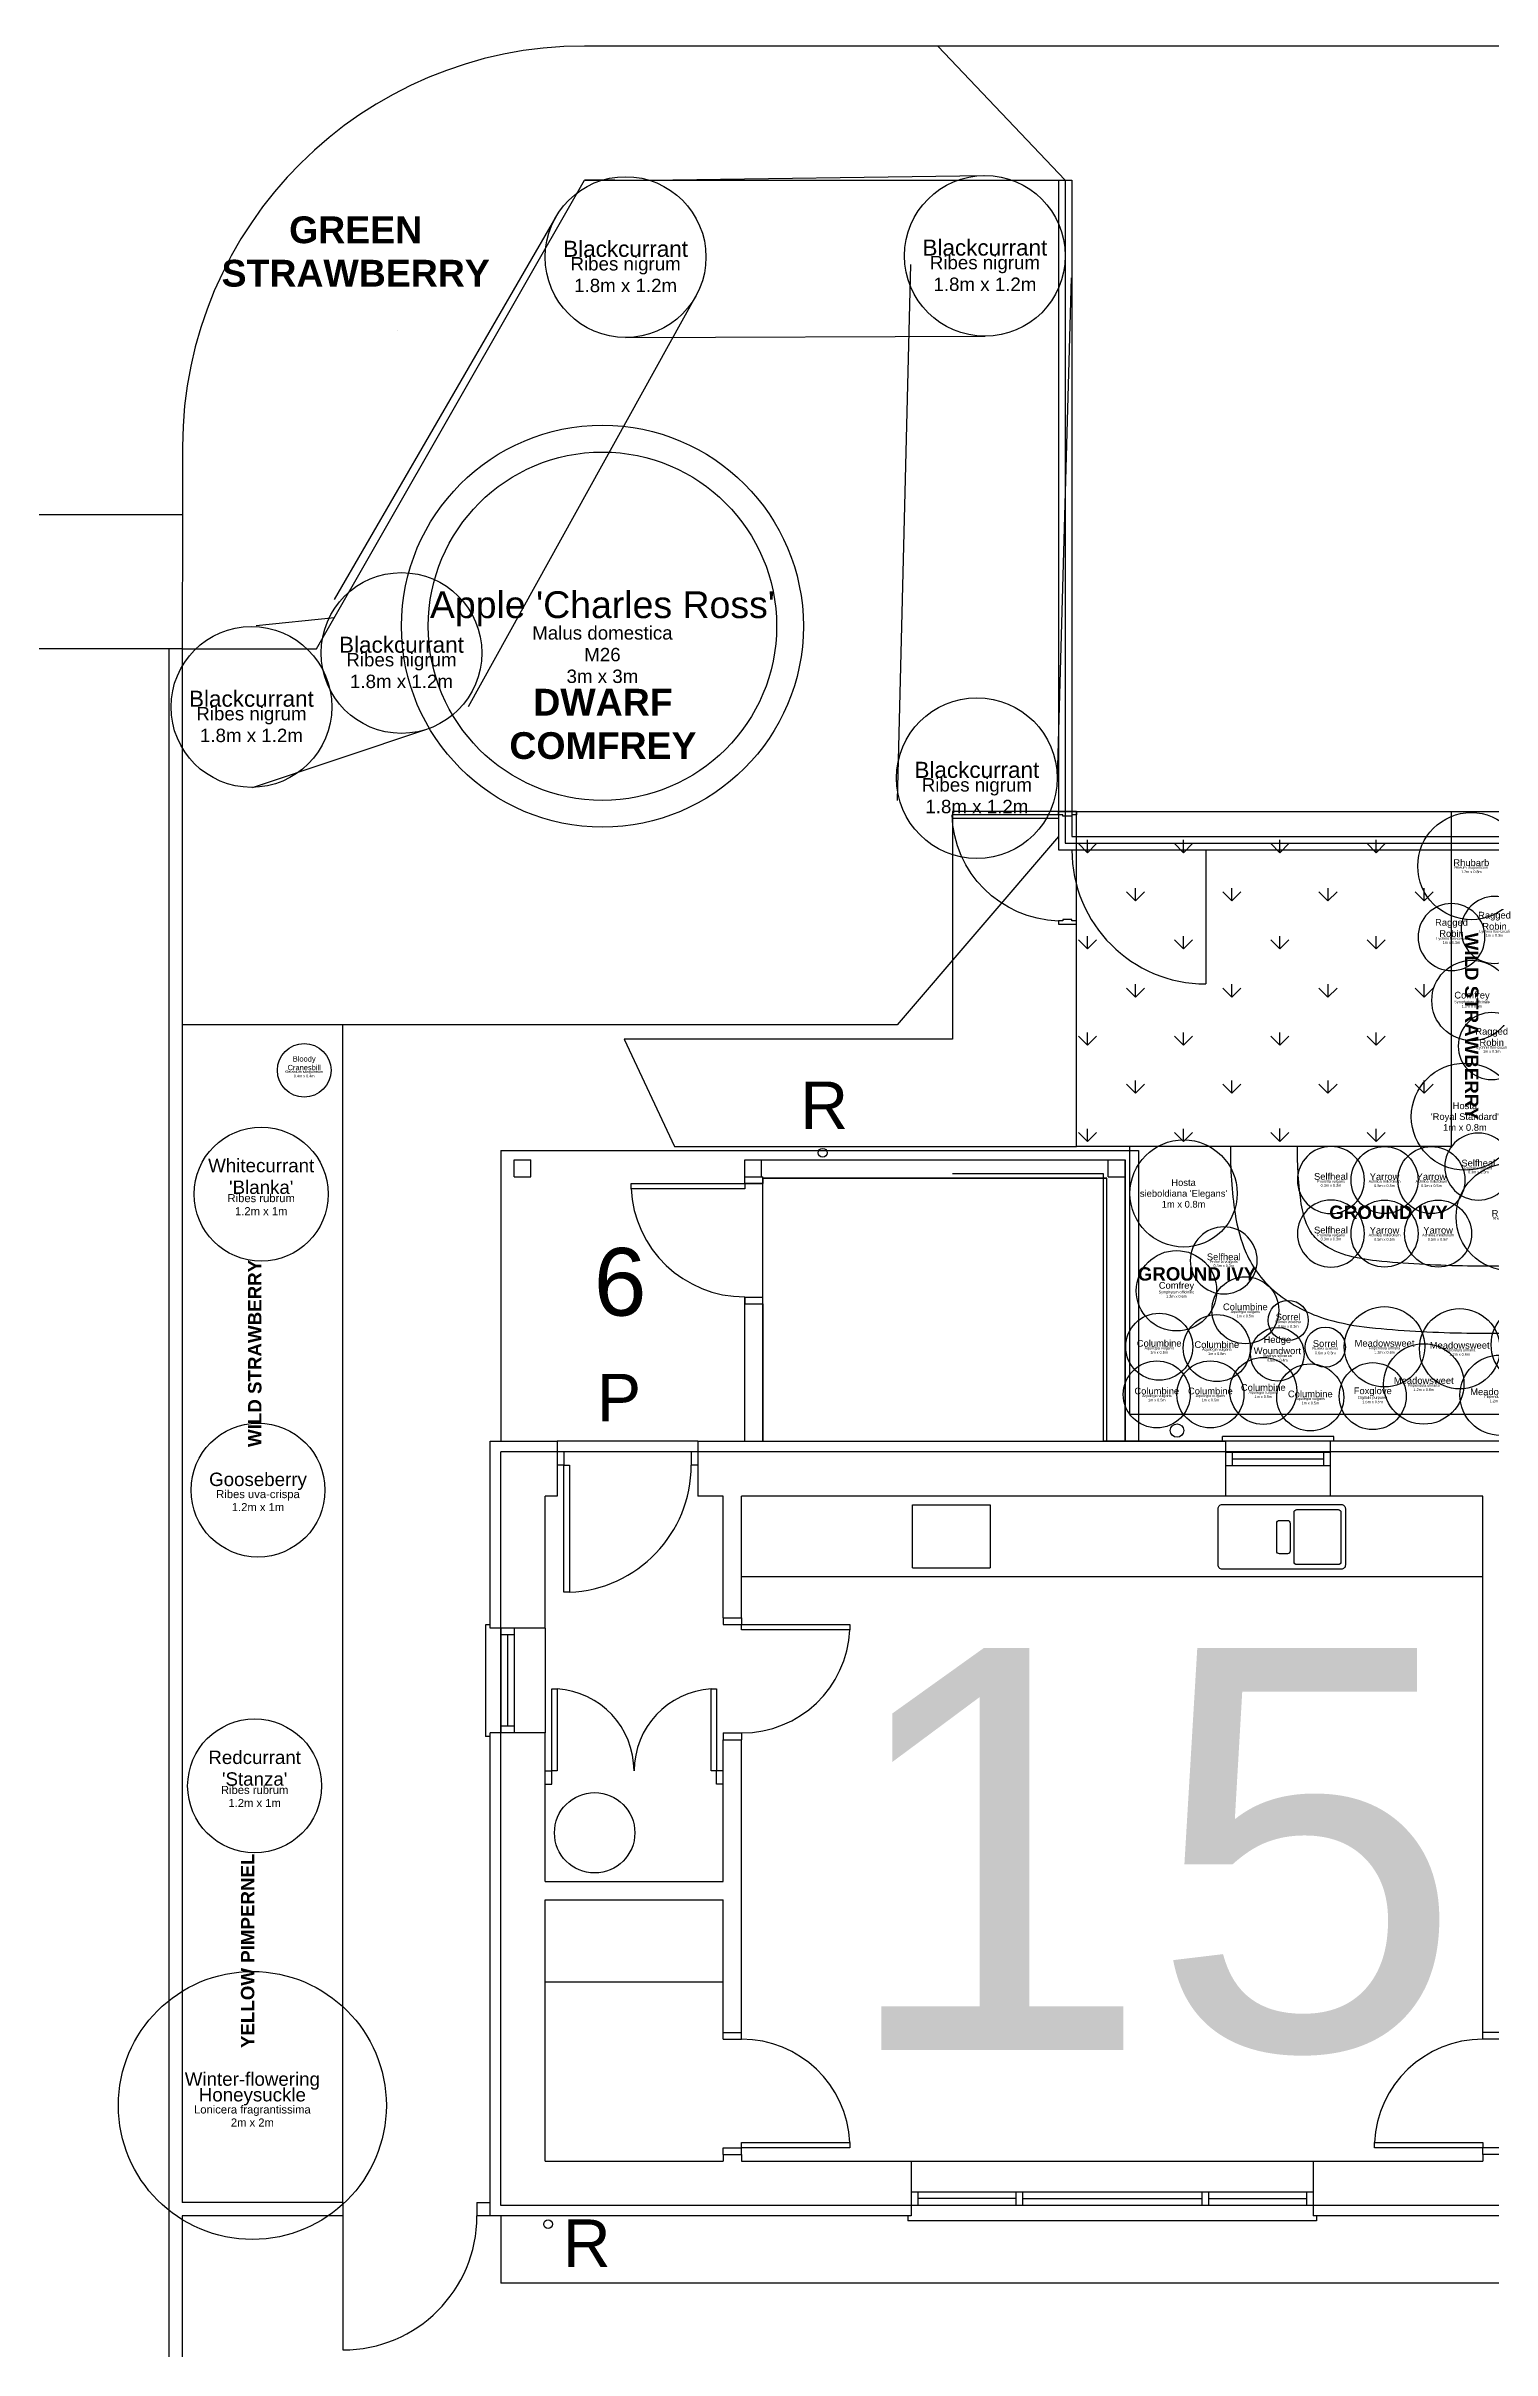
# Model space of a CAD drawing. Header units: metres. Extents: x -1 to 177, y -18 to 89.
# Drawn here: x 37.85 to 48.64, y 30.13 to 47.33 of the extents above; entities that cross this region are included whole.
import ezdxf
from ezdxf.enums import TextEntityAlignment as Align

# ---------------------------------------------------------------- set-up
doc = ezdxf.new("R2010")
doc.units = ezdxf.units.M
doc.header["$LTSCALE"] = 1016
for name, color, linetype, lineweight, true_color in [('Areas', 30, 'Continuous', 25, 0xff7f00), ('Beds', 32, 'Continuous', 25, 0xb65b03), ('Plant - Shrub', 96, 'Continuous', 25, 0x008000), ('Plant - Tree', 96, 'Continuous', 25, 0x008000), ('Plant label', 30, 'Continuous', 25, 0xff7f00), ('x_Ground cover', 253, 'Continuous', 25, 0xa0a0a4)]:
    doc.layers.add(name, color=color, linetype=linetype, lineweight=lineweight, true_color=true_color)
for name, color, linetype, true_color in [('Buildings', 30, 'Continuous', 0xff7f00), ('Enclosures', 3, 'Continuous', 0x00ff00), ('Paths', 56, 'Continuous', 0x808000), ('Plant - Perennial', 96, 'Continuous', 0x008000)]:
    doc.layers.add(name, color=color, linetype=linetype, true_color=true_color)
doc.styles.add('textstyle119', font='')
doc.styles.add('textstyle121', font='')
doc.styles.add('textstyle123', font='')
doc.styles.add('textstyle124', font='')
doc.styles.add('textstyle128', font='')
doc.styles.add('textstyle140', font='')
doc.styles.add('textstyle153', font='')
doc.styles.add('textstyle202', font='')
doc.styles.add('textstyle203', font='')
doc.styles.add('textstyle204', font='')
doc.styles.add('textstyle21', font='')
doc.styles.add('textstyle215', font='')
doc.styles.add('textstyle22', font='')
doc.styles.add('textstyle23', font='')
doc.styles.add('textstyle232', font='')
doc.styles.add('textstyle24', font='')
doc.styles.add('textstyle25', font='')
doc.styles.add('textstyle26', font='')
doc.styles.add('textstyle261', font='')
doc.styles.add('textstyle282', font='')
doc.styles.add('textstyle29', font='')
doc.styles.add('textstyle30', font='')
doc.styles.add('textstyle32', font='')
doc.styles.add('textstyle34', font='')
doc.styles.add('textstyle35', font='')
doc.styles.add('textstyle36', font='')
doc.styles.add('textstyle39', font='')
doc.styles.add('textstyle40', font='')
doc.styles.add('textstyle43', font='')
doc.styles.add('textstyle44', font='')
doc.styles.add('textstyle45', font='')
doc.styles.add('textstyle48', font='')
doc.styles.add('textstyle49', font='')
doc.styles.add('textstyle50', font='')
doc.styles.add('textstyle51', font='')
doc.styles.add('textstyle52', font='')
doc.styles.add('textstyle53', font='')
doc.styles.add('textstyle54', font='')
doc.styles.add('textstyle55', font='')
doc.styles.add('textstyle56', font='')
doc.styles.add('textstyle57', font='')
doc.styles.add('textstyle58', font='')
doc.styles.add('textstyle77', font='')
doc.styles.add('textstyle78', font='')
doc.styles.add('textstyle79', font='')
doc.styles.add('textstyle80', font='')
doc.styles.add('textstyle81', font='')
doc.styles.add('textstyle82', font='')
doc.styles.add('textstyle83', font='')
doc.styles.add('textstyle84', font='')
doc.styles.get('textstyle119').set_extended_font_data('Arial', bold=True)
doc.styles.get('textstyle121').set_extended_font_data('Arial', bold=True)
doc.styles.get('textstyle123').set_extended_font_data('Arial', bold=True)
doc.styles.get('textstyle124').set_extended_font_data('Arial', bold=True)
doc.styles.get('textstyle128').set_extended_font_data('Arial', bold=True)
doc.styles.get('textstyle140').set_extended_font_data('Arial')
doc.styles.get('textstyle153').set_extended_font_data('Arial')
doc.styles.get('textstyle202').set_extended_font_data('Arial')
doc.styles.get('textstyle203').set_extended_font_data('Arial')
doc.styles.get('textstyle204').set_extended_font_data('Arial')
doc.styles.get('textstyle21').set_extended_font_data('Arial')
doc.styles.get('textstyle215').set_extended_font_data('Arial')
doc.styles.get('textstyle22').set_extended_font_data('Arial')
doc.styles.get('textstyle23').set_extended_font_data('Arial')
doc.styles.get('textstyle232').set_extended_font_data('Arial')
doc.styles.get('textstyle24').set_extended_font_data('Arial')
doc.styles.get('textstyle25').set_extended_font_data('Arial')
doc.styles.get('textstyle26').set_extended_font_data('Arial')
doc.styles.get('textstyle261').set_extended_font_data('Arial', bold=True)
doc.styles.get('textstyle282').set_extended_font_data('Arial', bold=True)
doc.styles.get('textstyle29').set_extended_font_data('Arial')
doc.styles.get('textstyle30').set_extended_font_data('Arial')
doc.styles.get('textstyle32').set_extended_font_data('Arial')
doc.styles.get('textstyle34').set_extended_font_data('Arial')
doc.styles.get('textstyle35').set_extended_font_data('Arial')
doc.styles.get('textstyle36').set_extended_font_data('Arial')
doc.styles.get('textstyle39').set_extended_font_data('Arial')
doc.styles.get('textstyle40').set_extended_font_data('Arial')
doc.styles.get('textstyle43').set_extended_font_data('Arial')
doc.styles.get('textstyle44').set_extended_font_data('Arial')
doc.styles.get('textstyle45').set_extended_font_data('Arial')
doc.styles.get('textstyle48').set_extended_font_data('Arial')
doc.styles.get('textstyle49').set_extended_font_data('Arial')
doc.styles.get('textstyle50').set_extended_font_data('Arial')
doc.styles.get('textstyle51').set_extended_font_data('Arial')
doc.styles.get('textstyle52').set_extended_font_data('Arial')
doc.styles.get('textstyle53').set_extended_font_data('Arial')
doc.styles.get('textstyle54').set_extended_font_data('Arial')
doc.styles.get('textstyle55').set_extended_font_data('Arial')
doc.styles.get('textstyle56').set_extended_font_data('Arial')
doc.styles.get('textstyle57').set_extended_font_data('Arial')
doc.styles.get('textstyle58').set_extended_font_data('Arial')
doc.styles.get('textstyle77').set_extended_font_data('Arial')
doc.styles.get('textstyle78').set_extended_font_data('Arial')
doc.styles.get('textstyle79').set_extended_font_data('Arial')
doc.styles.get('textstyle80').set_extended_font_data('Arial')
doc.styles.get('textstyle81').set_extended_font_data('Arial')
doc.styles.get('textstyle82').set_extended_font_data('Arial')
doc.styles.get('textstyle83').set_extended_font_data('Arial')
doc.styles.get('textstyle84').set_extended_font_data('Arial')

# ---------------------------------------------------------------- blocks, each defined once
blk = doc.blocks.new('Shrub - Ribes nigrum')
at = {"layer": 'Plant - Shrub'}
blk.add_circle((0, 0), 0.6, dxfattribs=at)
at = {"layer": 'Plant - Shrub', "insert": (0, 0), "char_height": 0.12, "attachment_point": 8, "line_spacing_factor": 0.971628, "style": 'textstyle81'}
blk.add_mtext('\\c32767;Blackcurrant', dxfattribs=at)
at = {"layer": 'Plant label', "insert": (0, 0), "char_height": 0.1, "attachment_point": 2, "line_spacing_factor": 0.971628, "style": 'textstyle77'}
blk.add_mtext('\\c32767;Ribes nigrum\\P1.8m x 1.2m', dxfattribs=at)
blk = doc.blocks.new('Perennial - Symphytum officinale')
at = {"layer": 'Plant - Perennial'}
blk.add_circle((0, 0), 0.3, dxfattribs=at)
at = {"layer": 'Plant - Perennial', "insert": (0, 0), "char_height": 0.05, "attachment_point": 8, "line_spacing_factor": 0.971628, "style": 'textstyle58'}
blk.add_mtext('\\c32767;Comfrey', dxfattribs=at)
at = {"layer": 'Plant label', "insert": (0, 0), "char_height": 0.02, "attachment_point": 2, "line_spacing_factor": 0.971628, "style": 'textstyle57'}
blk.add_mtext('\\c32767;Symphytum officinale\\P1.3m x 0.6m', dxfattribs=at)
blk = doc.blocks.new('Perennial - Rumex acetosa')
at = {"layer": 'Plant - Perennial'}
blk.add_circle((0, 0), 0.15, dxfattribs=at)
at = {"layer": 'Plant - Perennial', "color": 30, "true_color": 0xff7f00, "insert": (0, 0.001), "char_height": 0.05, "width": 100, "attachment_point": 8, "style": 'textstyle54'}
blk.add_mtext('Sorrel', dxfattribs=at)
at = {"layer": 'Plant label', "color": 30, "true_color": 0xff7f00, "insert": (0, 0), "char_height": 0.02, "width": 100, "attachment_point": 2, "style": 'textstyle53'}
blk.add_mtext('Rumex acetosa\\P0.6m x 0.3m', dxfattribs=at)
blk = doc.blocks.new('Perennial - Prunella vulgaris')
at = {"layer": 'Plant - Perennial', "flags": 128}
blk.add_lwpolyline([(0.25, 0, 1), (-0.25, 0, 1), (0.25, 0)], format="xyb", dxfattribs=at)
at = {"layer": 'Plant - Perennial', "color": 30, "true_color": 0xff7f00, "insert": (0, 0.001), "char_height": 0.05, "width": 100, "attachment_point": 8, "style": 'textstyle50'}
blk.add_mtext('Selfheal', dxfattribs=at)
at = {"layer": 'Plant label', "color": 30, "true_color": 0xff7f00, "char_height": 0.02, "width": 100, "attachment_point": 2}
for s, insert, style in [('Prunella vulgaris', (0, 0), 'textstyle48'), ('0.3m x 0.3m', (0, -0.03), 'textstyle49')]:
    blk.add_mtext(s, dxfattribs=dict(at, insert=insert, style=style))
blk = doc.blocks.new("Perennial - Hosta 'Royal Standard'")
at = {"layer": 'Plant - Perennial'}
blk.add_circle((0, 0), 0.4, dxfattribs=at)
at = {"layer": 'Plant - Perennial', "insert": (0, 0), "char_height": 0.05, "attachment_point": 5, "line_spacing_factor": 0.971628, "style": 'textstyle39'}
blk.add_mtext("\\c32767;Hosta \\P'Royal Standard'\\P1m x 0.8m", dxfattribs=at)
blk = doc.blocks.new("Perennial - Hosta sieboldiana 'Elegans'")
at = {"layer": 'Plant - Perennial'}
blk.add_circle((0, 0), 0.4, dxfattribs=at)
at = {"layer": 'Plant - Perennial', "insert": (0, 0), "char_height": 0.05, "attachment_point": 5, "line_spacing_factor": 0.971628, "style": 'textstyle40'}
blk.add_mtext("\\c32767;Hosta \\Psieboldiana 'Elegans'\\P1m x 0.8m", dxfattribs=at)
blk = doc.blocks.new('Perennial - Rheum rhaptonicum')
at = {"layer": 'Plant - Perennial'}
blk.add_circle((0, 0), 0.4, dxfattribs=at)
at = {"layer": 'Plant - Perennial', "insert": (0, 0), "char_height": 0.05, "attachment_point": 8, "line_spacing_factor": 0.971628, "style": 'textstyle52'}
blk.add_mtext('\\c32767;Rhubarb', dxfattribs=at)
at = {"layer": 'Plant label', "insert": (0, 0), "char_height": 0.02, "attachment_point": 2, "line_spacing_factor": 0.971628, "style": 'textstyle51'}
blk.add_mtext('\\c32767;Rheum rhaponticum\\P1.2m x 0.8m', dxfattribs=at)
blk = doc.blocks.new('Perennial - Achillea millefolium')
at = {"layer": 'Plant - Perennial'}
blk.add_circle((0, 0), 0.25, dxfattribs=at)
at = {"layer": 'Plant - Perennial', "insert": (0, 0), "char_height": 0.05, "attachment_point": 8, "line_spacing_factor": 0.971628, "style": 'textstyle22'}
blk.add_mtext('\\c32767;Yarrow', dxfattribs=at)
at = {"layer": 'Plant label', "insert": (0, 0), "char_height": 0.02, "attachment_point": 2, "line_spacing_factor": 0.971628, "style": 'textstyle21'}
blk.add_mtext('\\c32767;Achillea millefolium\\P0.5m x 0.5m', dxfattribs=at)
blk = doc.blocks.new('Perennial - Aquilegia vulgaris')
at = {"layer": 'Plant - Perennial'}
blk.add_circle((0, 0), 0.25, dxfattribs=at)
at = {"layer": 'Plant - Perennial', "insert": (0, 0), "char_height": 0.05, "attachment_point": 8, "line_spacing_factor": 0.971628, "style": 'textstyle25'}
blk.add_mtext('\\c32767;Columbine', dxfattribs=at)
at = {"layer": 'Plant label', "insert": (0, 0), "char_height": 0.02, "attachment_point": 2, "line_spacing_factor": 0.971628, "style": 'textstyle23'}
blk.add_mtext('\\c32767;Aquilegia vulgaris\\P1m x 0.5m', dxfattribs=at)
blk = doc.blocks.new('Perennial - Digitalis purpurea')
at = {"layer": 'Plant - Perennial'}
blk.add_circle((0, 0), 0.25, dxfattribs=at)
at = {"layer": 'Plant - Perennial', "insert": (0, 0), "char_height": 0.05, "attachment_point": 8, "line_spacing_factor": 0.971628, "style": 'textstyle30'}
blk.add_mtext('\\c32767;Foxglove', dxfattribs=at)
at = {"layer": 'Plant label', "insert": (0, 0), "char_height": 0.02, "attachment_point": 2, "line_spacing_factor": 0.971628, "style": 'textstyle29'}
blk.add_mtext('\\c32767;Digitalis purpurea\\P1.5m x 0.5m', dxfattribs=at)
blk = doc.blocks.new('Perennial - Filipendula ulmaria')
at = {"layer": 'Plant - Perennial'}
blk.add_circle((0, 0), 0.3, dxfattribs=at)
at = {"layer": 'Plant - Perennial', "insert": (0, 0), "char_height": 0.05, "attachment_point": 8, "line_spacing_factor": 0.971628, "style": 'textstyle36'}
blk.add_mtext('\\c32767;Meadowsweet', dxfattribs=at)
at = {"layer": 'Plant label', "insert": (0, 0), "char_height": 0.02, "attachment_point": 2, "line_spacing_factor": 0.971628, "style": 'textstyle35'}
blk.add_mtext('\\c32767;Filipendula ulmaria\\P1.2m x 0.6m', dxfattribs=at)
blk = doc.blocks.new('Perennial - Stachys sylvatica')
at = {"layer": 'Plant - Perennial'}
blk.add_circle((0, 0), 0.2, dxfattribs=at)
at = {"layer": 'Plant - Perennial', "color": 30, "true_color": 0xff7f00, "insert": (0, 0), "char_height": 0.05, "width": 100, "attachment_point": 8, "style": 'textstyle56'}
blk.add_mtext('Hedge\\PWoundwort', dxfattribs=at)
at = {"layer": 'Plant label', "insert": (0, -0.001), "char_height": 0.02, "width": 100, "attachment_point": 2, "style": 'textstyle55'}
blk.add_mtext('Stachys sylvatica\\P0.9m x 0.4m', dxfattribs=at)
blk = doc.blocks.new('door')
at = {"layer": 'Buildings', "color": 30, "true_color": 0xff7f00}
for p, q in [((0.034, 0.192), (0.034, 1.325)), ((0.072, 0.192), (0.072, 1.324)), ((0, 0.192), (0, 0)), ((0.034, 0.192), (0, 0.192)), ((0.034, 0.144), (0.034, 0.192)), ((0.048, 0.144), (0.034, 0.144)), ((0.034, 0), (0.034, 0.048)), ((0.034, 0.048), (0.048, 0.048)), ((0.048, 0.048), (0.048, 0.144)), ((0, 0), (0.034, 0))]:
    blk.add_line(p, q, dxfattribs=at)
blk.add_lwpolyline([(0.034, 0.192), (0.072, 0.192)], dxfattribs=at)
blk.add_lwpolyline([(1.2, 0.192), (1.2, 0), (1.166, 0), (1.166, 0.048), (1.152, 0.048), (1.152, 0.144), (1.166, 0.144), (1.166, 0.192)], close=True, dxfattribs=at)
blk.add_arc((-0.002, 0.157), 1.169, 1.7273, 88.2727, dxfattribs=at)
blk = doc.blocks.new('Perennial - Lychnis flos-cuculi')
at = {"layer": 'Plant - Perennial', "flags": 128}
blk.add_lwpolyline([(0.25, 0, 1), (-0.25, 0, 1), (0.25, 0)], format="xyb", dxfattribs=at)
at = {"layer": 'Plant - Perennial', "color": 30, "true_color": 0xff7f00, "insert": (0, 0.001), "char_height": 0.05, "width": 100, "attachment_point": 8, "style": 'textstyle45'}
blk.add_mtext('Ragged\\PRobin', dxfattribs=at)
at = {"layer": 'Plant label', "color": 30, "true_color": 0xff7f00, "style": 'textstyle44'}
blk.add_text('1m x 0.3m', height=0.02, dxfattribs=at).set_placement((0, -0.03), align=Align.TOP_CENTER)
at = {"layer": 'Plant label', "color": 30, "true_color": 0xff7f00, "insert": (0, 0), "char_height": 0.02, "width": 100, "attachment_point": 2, "style": 'textstyle43'}
blk.add_mtext('Lychnis flos-cuculi', dxfattribs=at)
blk = doc.blocks.new('Woodland gardens')
at = {"layer": 'Enclosures'}
h = blk.add_hatch(dxfattribs=at)
h.set_pattern_fill('GRASS', color=256, scale=0.02, style=0, pattern_type=0)
h.paths.add_polyline_path([(2.6, 2.2), (-0.2, 2.2), (-0.2, 4.7), (2.6, 4.7)], flags=0)
at = {"layer": 'Enclosures', "color": 30, "true_color": 0xff7f00}
for p, q in [((-0.2, 4.7), (3.1, 4.7)), ((-1.126, 2), (0, 2)), ((0, 2), (0, 0)), ((6.4, 0), (0, 0))]:
    blk.add_line(p, q, dxfattribs=at)
at = {"layer": 'Enclosures'}
for p, q in [((2.6, 2.2), (2.6, 4.7)), ((2.6, 2.2), (-0.2, 2.2)), ((0.2, 0.2), (0.2, 2.2)), ((6.2, 0.2), (0.2, 0.2))]:
    blk.add_line(p, q, dxfattribs=at)
at = {"layer": 'Enclosures', "color": 30, "true_color": 0xff7f00, "flags": 128}
blk.add_lwpolyline([(-0.2, 4.7), (-1.126, 4.7), (-1.126, 3.002), (-3.575, 3.002), (-3.2, 2.2), (-0.2, 2.2)], close=True, dxfattribs=at)
at = {"layer": 'Paths', "flags": 128}
blk.add_lwpolyline([(5.699, 0.819), (5.699, 1.319, 0.001279), (5.113, 1.318, 0.00052), (3.678, 1.309, -0.001912), (2.989, 1.306, -0.004197), (2.682, 1.309, -0.020769), (2.039, 1.347, -0.044558), (1.812, 1.39, -0.102009), (1.608, 1.497, -0.119573), (1.527, 1.604, -0.065669), (1.479, 1.772, -0.039539), (1.45, 2.2), (0.95, 2.2, 0.039539), (0.985, 1.698, 0.065669), (1.068, 1.405, 0.119573), (1.292, 1.11, 0.102009), (1.675, 0.91, 0.044558), (1.989, 0.849, 0.020769), (2.674, 0.809, 0.004197), (2.989, 0.806, 0.001912), (3.681, 0.809, -0.00052), (5.116, 0.818, -0.001279)], format="xyb", close=True, dxfattribs=at)
at = {"layer": 'Areas'}
for p in [(2.753, 3.29), (0.547, 1.124)]:
    blk.add_blockref('Perennial - Symphytum officinale', p, dxfattribs=at)
at = {"layer": 'Enclosures', "xscale": 0.7, "yscale": -0.7, "rotation": 270}
blk.add_blockref('door', (-0.2, 4.7), dxfattribs=at)
at = {"layer": 'Plant - Perennial'}
for name, p in [('Perennial - Rheum rhaptonicum', (2.748, 4.293)), ("Perennial - Hosta 'Royal Standard'", (2.7, 2.423)), ("Perennial - Hosta sieboldiana 'Elegans'", (0.6, 1.85)), ('Perennial - Achillea millefolium', (2.1, 1.95)), ('Perennial - Achillea millefolium', (2.45, 1.95)), ('Perennial - Rheum rhaptonicum', (3.034, 1.675)), ('Perennial - Achillea millefolium', (2.1, 1.55)), ('Perennial - Achillea millefolium', (2.5, 1.55)), ('Perennial - Aquilegia vulgaris', (1.061, 0.978)), ('Perennial - Aquilegia vulgaris', (0.418, 0.706)), ('Perennial - Aquilegia vulgaris', (0.848, 0.696)), ('Perennial - Filipendula ulmaria', (2.1, 0.706)), ('Perennial - Filipendula ulmaria', (2.661, 0.691)), ('Perennial - Filipendula ulmaria', (3.196, 0.721)), ('Perennial - Stachys sylvatica', (1.3, 0.65)), ('Perennial - Filipendula ulmaria', (2.393, 0.428)), ('Perennial - Aquilegia vulgaris', (0.4, 0.35)), ('Perennial - Aquilegia vulgaris', (0.8, 0.35)), ('Perennial - Aquilegia vulgaris', (1.195, 0.376)), ('Perennial - Aquilegia vulgaris', (1.546, 0.328)), ('Perennial - Digitalis purpurea', (2.012, 0.337)), ('Perennial - Filipendula ulmaria', (2.963, 0.344))]:
    blk.add_blockref(name, p, dxfattribs=at)
at = {"layer": 'x_Ground cover'}
for name, p in [('Perennial - Lychnis flos-cuculi', (2.6, 3.763)), ('Perennial - Lychnis flos-cuculi', (2.921, 3.817)), ('Perennial - Lychnis flos-cuculi', (2.9, 2.95)), ('Perennial - Prunella vulgaris', (2.8, 2.05)), ('Perennial - Prunella vulgaris', (1.7, 1.95)), ('Perennial - Prunella vulgaris', (1.7, 1.55)), ('Perennial - Prunella vulgaris', (0.9, 1.35)), ('Perennial - Rumex acetosa', (1.381, 0.902)), ('Perennial - Rumex acetosa', (1.658, 0.703))]:
    blk.add_blockref(name, p, dxfattribs=at)
at = {"layer": 'x_Ground cover', "insert": (2.7, 3.098), "char_height": 0.1, "attachment_point": 8, "rotation": 270, "line_spacing_factor": 0.971628, "style": 'textstyle119'}
blk.add_mtext('WILD STRAWBERRY', dxfattribs=at)
at = {"layer": 'x_Ground cover', "char_height": 0.1, "attachment_point": 8, "line_spacing_factor": 0.971628}
for insert, style in [((2.13, 1.658), 'textstyle124'), ((0.7, 1.198), 'textstyle123')]:
    blk.add_mtext('GROUND IVY', dxfattribs=dict(at, insert=insert, style=style))
blk = doc.blocks.new('Shrub - Lonicera fragrantissima')
at = {"layer": 'Plant - Perennial'}
blk.add_circle((0, 0), 1, dxfattribs=at)
at = {"layer": 'Plant - Perennial', "insert": (0, 0), "char_height": 0.1, "attachment_point": 8, "line_spacing_factor": 0.7, "style": 'textstyle34'}
blk.add_mtext('\\c32767;Winter-flowering\\PHoneysuckle', dxfattribs=at)
at = {"layer": 'Plant label', "insert": (0, 0), "char_height": 0.06, "attachment_point": 2, "line_spacing_factor": 0.971628, "style": 'textstyle32'}
blk.add_mtext('\\c32767;Lonicera fragrantissima\\P2m x 2m', dxfattribs=at)
blk = doc.blocks.new('Perennial - Geranium sanguineum')
at = {"layer": 'Plant - Perennial'}
blk.add_circle((0, 0), 0.2, dxfattribs=at)
at = {"layer": 'Plant - Perennial', "insert": (0, 0), "char_height": 0.04, "attachment_point": 8, "line_spacing_factor": 0.971628, "style": 'textstyle26'}
blk.add_mtext('\\c32767;Bloody\\PCranesbill', dxfattribs=at)
at = {"layer": 'Plant label', "insert": (0, 0), "char_height": 0.02, "attachment_point": 2, "line_spacing_factor": 0.971628, "style": 'textstyle24'}
blk.add_mtext('\\c32767;Geranium sanguineum\\P0.4m x 0.4m', dxfattribs=at)

msp = doc.modelspace()

# ---------------------------------------------------------------- linework, layer by layer
at = {"layer": 'Areas'}
for p, q in [((42.093, 46.33), (41.865, 46.33)), ((38.865, 43.83), (33.363, 43.83)), ((38.863, 42.83), (32.363, 42.83)), ((38.763, 42.83), (38.763, 24.27)), ((38.863, 42.83), (38.863, 31.234)), ((38.763, 41.93), (38.763, 24.27)), ((38.863, 41.878), (38.863, 31.234)), ((45.404, 41.43), (44.2, 40.025)), ((46.504, 41.33), (46.504, 40.33)), ((44.2, 40.025), (38.863, 40.025)), ((41.241, 39.086), (41.241, 36.916)), ((41.241, 39.086), (46.001, 39.086)), ((46.001, 39.086), (46.001, 36.916)), ((41.341, 39.016), (41.466, 39.016)), ((41.341, 38.891), (41.341, 39.016)), ((41.341, 38.891), (41.466, 38.891)), ((41.466, 38.891), (41.466, 39.016)), ((43.063, 39.016), (45.801, 39.016)), ((43.063, 39.016), (43.188, 39.016)), ((43.063, 38.891), (43.063, 39.016)), ((43.063, 39.016), (43.188, 39.016)), ((43.063, 38.891), (43.063, 39.016)), ((43.063, 38.891), (43.188, 38.891)), ((43.063, 38.891), (43.188, 38.891)), ((43.063, 38.891), (43.198, 38.891)), ((43.063, 38.841), (43.063, 38.891)), ((43.188, 38.891), (43.188, 39.016)), ((43.188, 38.891), (43.188, 39.016)), ((43.198, 36.916), (43.198, 38.891)), ((43.198, 38.881), (45.766, 38.881)), ((45.766, 36.916), (45.766, 38.881)), ((45.776, 39.016), (45.901, 39.016)), ((45.776, 38.891), (45.776, 39.016)), ((45.776, 39.016), (45.901, 39.016)), ((45.776, 38.891), (45.776, 39.016)), ((45.776, 38.891), (45.901, 38.891)), ((45.776, 38.891), (45.901, 38.891)), ((45.901, 36.916), (45.901, 39.016)), ((45.901, 38.891), (45.901, 39.016)), ((45.901, 38.891), (45.901, 39.016)), ((43.063, 38.841), (43.198, 38.841)), ((43.063, 36.916), (43.063, 37.993)), ((43.063, 37.993), (43.063, 37.943)), ((43.063, 37.993), (43.198, 37.993)), ((43.063, 37.942), (43.198, 37.942)), ((41.163, 35.521), (41.163, 36.916)), ((41.163, 36.916), (41.663, 36.916)), ((41.242, 31.213), (41.242, 36.837)), ((56.366, 36.837), (41.242, 36.837)), ((42.713, 36.916), (41.663, 36.916)), ((41.663, 36.916), (41.663, 36.507)), ((41.713, 36.838), (41.663, 36.838)), ((41.713, 36.838), (41.713, 36.738)), ((42.713, 36.838), (42.663, 36.838)), ((42.663, 36.838), (42.663, 36.738)), ((42.713, 36.916), (42.713, 36.507)), ((42.713, 36.916), (43.063, 36.916)), ((43.063, 36.916), (43.198, 36.916)), ((43.198, 36.916), (45.766, 36.916)), ((45.766, 36.916), (45.901, 36.916)), ((45.901, 36.916), (46.653, 36.916)), ((47.46, 36.951), (46.628, 36.951)), ((46.628, 36.916), (46.628, 36.951)), ((46.653, 36.507), (46.653, 36.916)), ((46.653, 36.836), (47.435, 36.836)), ((46.703, 36.736), (46.703, 36.836)), ((47.385, 36.736), (47.385, 36.836)), ((47.435, 36.507), (47.435, 36.916)), ((50.174, 36.916), (47.435, 36.916)), ((47.46, 36.916), (47.46, 36.951)), ((41.713, 36.738), (41.663, 36.738)), ((42.713, 36.738), (42.663, 36.738)), ((46.653, 36.736), (47.435, 36.736)), ((46.703, 36.786), (47.385, 36.786)), ((41.663, 36.507), (41.572, 36.507)), ((41.572, 35.521), (41.572, 36.507)), ((42.901, 36.507), (42.713, 36.507)), ((42.901, 35.599), (42.901, 36.507)), ((46.653, 36.507), (43.039, 36.507)), ((43.039, 35.599), (43.039, 36.507)), ((47.435, 36.507), (46.653, 36.507)), ((48.571, 36.507), (47.435, 36.507)), ((48.571, 32.503), (48.571, 36.507)), ((44.315, 35.972), (44.315, 36.442)), ((44.315, 36.442), (44.895, 36.442)), ((44.895, 36.442), (44.895, 35.972)), ((44.315, 35.972), (44.895, 35.972)), ((43.039, 35.907), (48.571, 35.907)), ((42.901, 35.599), (42.901, 35.549)), ((42.901, 35.599), (43.039, 35.599)), ((43.039, 35.599), (43.039, 35.549)), ((41.163, 35.546), (41.128, 35.546)), ((41.128, 35.546), (41.128, 34.714)), ((41.572, 35.521), (41.163, 35.521)), ((41.243, 34.739), (41.243, 35.521)), ((41.343, 35.471), (41.243, 35.471)), ((41.293, 34.789), (41.293, 35.471)), ((41.343, 34.739), (41.343, 35.521)), ((41.572, 35.521), (41.572, 34.74)), ((42.901, 35.549), (43.039, 35.549)), ((41.163, 31.134), (41.163, 34.74)), ((41.572, 34.74), (41.163, 34.74)), ((41.343, 34.789), (41.243, 34.789)), ((41.572, 33.631), (41.572, 34.74)), ((42.901, 34.739), (43.039, 34.739)), ((42.901, 34.739), (42.901, 34.689)), ((43.039, 34.739), (43.039, 34.689)), ((41.163, 34.714), (41.128, 34.714)), ((42.901, 33.631), (42.901, 34.689)), ((42.901, 34.689), (43.039, 34.689)), ((43.039, 32.503), (43.039, 34.689)), ((41.572, 34.456), (41.622, 34.456)), ((41.622, 34.356), (41.622, 34.456)), ((42.901, 34.456), (42.851, 34.456)), ((42.851, 34.356), (42.851, 34.456)), ((41.572, 34.356), (41.622, 34.356)), ((42.901, 34.356), (42.851, 34.356)), ((41.572, 33.631), (42.901, 33.631)), ((41.572, 31.543), (41.572, 33.493)), ((41.572, 33.493), (42.901, 33.493)), ((42.901, 32.503), (42.901, 33.493)), ((41.572, 32.881), (42.901, 32.881)), ((42.901, 32.503), (43.039, 32.503)), ((42.901, 32.453), (42.901, 32.503)), ((43.039, 32.453), (43.039, 32.503)), ((48.709, 32.503), (48.571, 32.503)), ((48.571, 32.453), (48.571, 32.503)), ((42.901, 32.453), (43.039, 32.453)), ((48.709, 32.453), (48.571, 32.453)), ((42.901, 31.643), (43.039, 31.643)), ((42.901, 31.593), (42.901, 31.643)), ((43.039, 31.593), (43.039, 31.643)), ((48.709, 31.643), (48.571, 31.643)), ((48.571, 31.593), (48.571, 31.643)), ((41.572, 31.543), (42.901, 31.543)), ((42.901, 31.593), (43.039, 31.593)), ((42.901, 31.593), (42.901, 31.543)), ((43.039, 31.593), (43.039, 31.543)), ((43.039, 31.543), (44.305, 31.543)), ((44.305, 31.543), (44.305, 31.134)), ((44.305, 31.543), (47.305, 31.543)), ((47.305, 31.543), (48.571, 31.543)), ((47.305, 31.543), (47.305, 31.134)), ((48.709, 31.593), (48.571, 31.593)), ((48.571, 31.593), (48.571, 31.543)), ((44.305, 31.314), (47.305, 31.314)), ((44.355, 31.314), (44.355, 31.214)), ((45.085, 31.314), (45.085, 31.214)), ((45.135, 31.314), (45.135, 31.214)), ((46.475, 31.314), (46.475, 31.214)), ((46.525, 31.314), (46.525, 31.214)), ((47.255, 31.314), (47.255, 31.214)), ((40.063, 31.234), (38.863, 31.234)), ((38.863, 31.134), (38.863, 24.26)), ((38.863, 31.134), (38.863, 24.26)), ((40.063, 31.134), (38.863, 31.134)), ((40.063, 31.234), (40.063, 31.134)), ((40.063, 31.134), (40.063, 30.134)), ((41.063, 31.234), (41.163, 31.234)), ((41.063, 31.234), (41.063, 31.134)), ((41.163, 31.134), (41.063, 31.134)), ((44.305, 31.134), (41.163, 31.134)), ((41.241, 31.134), (41.241, 30.633)), ((56.366, 31.213), (41.242, 31.213)), ((44.28, 31.134), (44.28, 31.099)), ((44.305, 31.214), (47.305, 31.214)), ((45.085, 31.264), (44.355, 31.264)), ((45.135, 31.264), (46.475, 31.264)), ((46.525, 31.264), (46.575, 31.264)), ((46.525, 31.264), (47.255, 31.264)), ((49.082, 31.134), (47.305, 31.134)), ((47.33, 31.134), (47.33, 31.099)), ((47.33, 31.099), (44.28, 31.099)), ((56.367, 30.633), (41.241, 30.633))]:
    msp.add_line(p, q, dxfattribs=at)
at = {"layer": 'Areas', "flags": 128}
for points in [[(53.104, 47.33), (44.504, 47.33)], [(45.404, 46.33), (45.404, 41.33), (52.204, 41.33), (52.204, 46.33)], [(45.454, 46.33), (45.454, 41.38), (52.154, 41.38), (52.154, 46.33)], [(45.504, 46.33), (45.504, 41.43), (52.104, 41.43), (52.104, 46.33)], [(43.063, 38.891), (43.063, 39.016), (45.901, 39.016), (45.901, 36.916)], [(45.766, 36.916), (45.766, 38.881), (43.198, 38.881), (43.198, 38.841), (43.063, 38.841), (43.063, 39.016), (45.901, 39.016), (45.901, 36.916)], [(43.063, 36.916), (43.063, 37.942), (43.198, 37.942), (43.198, 36.916)]]:
    msp.add_lwpolyline(points, dxfattribs=at)
for points in [[(42.214, 38.841), (43.063, 38.841), (43.063, 38.801), (42.214, 38.801)], [(41.713, 36.738), (41.753, 36.738), (41.753, 35.789), (41.713, 35.789)], [(43.039, 35.549), (43.848, 35.549), (43.848, 35.509), (43.039, 35.509)], [(41.622, 35.069), (41.662, 35.069), (41.662, 34.456), (41.622, 34.456)], [(42.811, 35.069), (42.851, 35.069), (42.851, 34.456), (42.811, 34.456)], [(43.039, 31.683), (43.848, 31.683), (43.848, 31.643), (43.039, 31.643)], [(47.762, 31.683), (48.571, 31.683), (48.571, 31.643), (47.762, 31.643)]]:
    msp.add_lwpolyline(points, close=True, dxfattribs=at)
for points in [[(46.596, 36.414, -0.414214), (46.626, 36.444), (47.516, 36.444, -0.414214), (47.546, 36.414), (47.546, 35.992, -0.414214), (47.516, 35.962), (46.626, 35.962, -0.414214), (46.596, 35.992)], [(47.033, 36.306, -0.414214), (47.053, 36.326), (47.113, 36.326, -0.414214), (47.133, 36.306), (47.133, 36.096, -0.414214), (47.113, 36.076), (47.053, 36.076, -0.414214), (47.033, 36.096)], [(47.163, 36.386, -0.414214), (47.183, 36.406), (47.493, 36.406, -0.414214), (47.513, 36.386), (47.513, 36.016, -0.414214), (47.493, 35.996), (47.183, 35.996, -0.414214), (47.163, 36.016)]]:
    msp.add_lwpolyline(points, format="xyb", close=True, dxfattribs=at)
at = {"layer": 'Areas'}
for centre, radius in [((43.644, 39.07), 0.0325), ((46.289, 36.996), 0.05), ((41.942, 33.994), 0.3), ((41.594, 31.073), 0.0325)]:
    msp.add_circle(centre, radius, dxfattribs=at)
for centre, radius, start, end in [((46.504, 41.33), 1, 180, 270), ((43.063, 38.844), 0.85, 182.6977, 270), ((41.713, 36.738), 0.95, 272.4132, 0), ((43.039, 35.549), 0.81, 270, 357.1694), ((41.622, 34.456), 0.614, 0, 86.2634), ((42.851, 34.456), 0.614, 93.7366, 180), ((43.039, 31.643), 0.81, 2.8306, 90), ((48.571, 31.643), 0.81, 90, 177.1694), ((40.063, 31.134), 1, 270, 0)]:
    msp.add_arc(centre, radius, start, end, dxfattribs=at)
at = {"layer": 'Beds'}
msp.add_line((40.063, 31.222), (40.063, 40.025), dxfattribs=at)
at = {"layer": 'Beds', "flags": 128}
msp.add_lwpolyline([(45.454, 46.33), (44.504, 47.33), (41.865, 47.33, 0.413446), (38.865, 44.338), (38.865, 43.83), (38.863, 42.83), (39.865, 42.83), (41.865, 46.33), (45.504, 46.33)], format="xyb", dxfattribs=at)
at = {"layer": 'Beds'}
msp.add_circle((42, 43), 1.3, dxfattribs=at)
at = {"layer": 'Plant - Shrub'}
for p, q in [((42.346, 46.33), (44.847, 46.364)), ((40, 43.2), (41.654, 46.056)), ((44.3, 45.7), (44.2, 41.7)), ((45.5, 45.6), (45.395, 41.866)), ((41, 42.4), (42.698, 45.464)), ((40.474, 45.205), (40.474, 45.205)), ((42.173, 45.155), (44.857, 45.164)), ((39.415, 43.005), (39.999, 43.065)), ((39.387, 41.797), (40.69, 42.231))]:
    msp.add_line(p, q, dxfattribs=at)
for centre in [(39.453, 38.761), (39.429, 36.552), (39.404, 34.344)]:
    msp.add_circle(centre, 0.5, dxfattribs=at)
at = {"layer": 'Plant - Tree'}
msp.add_circle((42, 43), 1.5, dxfattribs=at)

# ---------------------------------------------------------------- block references
at = {"layer": 'Plant - Perennial'}
for name, p in [('Woodland gardens', (45.738, 36.916)), ('Perennial - Geranium sanguineum', (39.774, 39.685))]:
    msp.add_blockref(name, p, dxfattribs=at)
at = {"layer": 'Plant - Shrub'}
for name, p in [('Shrub - Ribes nigrum', (42.173, 45.755)), ('Shrub - Ribes nigrum', (44.855, 45.764)), ('Shrub - Ribes nigrum', (40.5, 42.8)), ('Shrub - Ribes nigrum', (39.38, 42.397)), ('Shrub - Ribes nigrum', (44.795, 41.866)), ('Shrub - Lonicera fragrantissima', (39.387, 31.959))]:
    msp.add_blockref(name, p, dxfattribs=at)

# ---------------------------------------------------------------- texts
at = {"layer": 'Areas', "char_height": 0.354, "attachment_point": 1, "line_spacing_factor": 0.971628}
for s, insert, style in [('R', (43.477, 39.601), 'textstyle202'), ('P', (41.959, 37.419), 'textstyle203'), ('R', (41.704, 31.108), 'textstyle204')]:
    msp.add_mtext(s, dxfattribs=dict(at, insert=insert, style=style))
at = {"layer": 'Areas', "color": 6, "true_color": 0xff00ff, "insert": (41.936, 38.359), "char_height": 0.505, "width": 0.427, "attachment_point": 1, "line_spacing_factor": 0.971628, "style": 'textstyle215'}
msp.add_mtext('6', dxfattribs=at)
at = {"layer": 'Plant - Perennial', "color": 6, "true_color": 0xff00ff, "insert": (43.762, 35.373), "char_height": 3, "width": 0.427, "attachment_point": 1, "line_spacing_factor": 0.971628, "style": 'textstyle232'}
msp.add_mtext('15', dxfattribs=at)
at = {"layer": 'Plant - Shrub', "char_height": 0.1, "attachment_point": 8, "line_spacing_factor": 0.971628}
for s, insert, style in [("\\c32767;Whitecurrant\\P'Blanka'", (39.453, 38.761), 'textstyle83'), ('\\c32767;Gooseberry', (39.429, 36.552), 'textstyle84'), ("\\c32767;Redcurrant\\P'Stanza'", (39.404, 34.344), 'textstyle82')]:
    msp.add_mtext(s, dxfattribs=dict(at, insert=insert, style=style))
at = {"layer": 'Plant - Tree', "insert": (42, 43), "char_height": 0.2, "attachment_point": 8, "line_spacing_factor": 0.971628, "style": 'textstyle153'}
msp.add_mtext("\\c32767;Apple 'Charles Ross'", dxfattribs=at)
at = {"layer": 'Plant label', "attachment_point": 2, "line_spacing_factor": 0.971628}
for s, insert, char_height, style in [('\\c32767;Malus domestica\\PM26\\P3m x 3m', (42, 43), 0.1, 'textstyle140'), ('\\c32767;Ribes rubrum\\P1.2m x 1m', (39.453, 38.761), 0.06, 'textstyle79'), ('\\c32767;Ribes uva-crispa\\P1.2m x 1m', (39.429, 36.552), 0.06, 'textstyle80'), ('\\c32767;Ribes rubrum\\P1.2m x 1m', (39.404, 34.344), 0.06, 'textstyle78')]:
    msp.add_mtext(s, dxfattribs=dict(at, insert=insert, char_height=char_height, style=style))
at = {"layer": 'x_Ground cover', "char_height": 0.2, "line_spacing_factor": 0.971628}
for s, insert, attachment_point, style in [('GREEN \\PSTRAWBERRY', (40.158, 45.795), 5, 'textstyle282'), ('DWARF\\PCOMFREY', (42.004, 42.006), 8, 'textstyle261')]:
    msp.add_mtext(s, dxfattribs=dict(at, insert=insert, attachment_point=attachment_point, style=style))
at = {"layer": 'x_Ground cover', "char_height": 0.1, "attachment_point": 8, "rotation": 90, "line_spacing_factor": 0.971628}
for s, insert, style in [('WILD STRAWBERRY', (39.456, 37.572), 'textstyle121'), ('YELLOW PIMPERNEL', (39.403, 33.113), 'textstyle128')]:
    msp.add_mtext(s, dxfattribs=dict(at, insert=insert, style=style))

doc.saveas('drawing.dxf')
